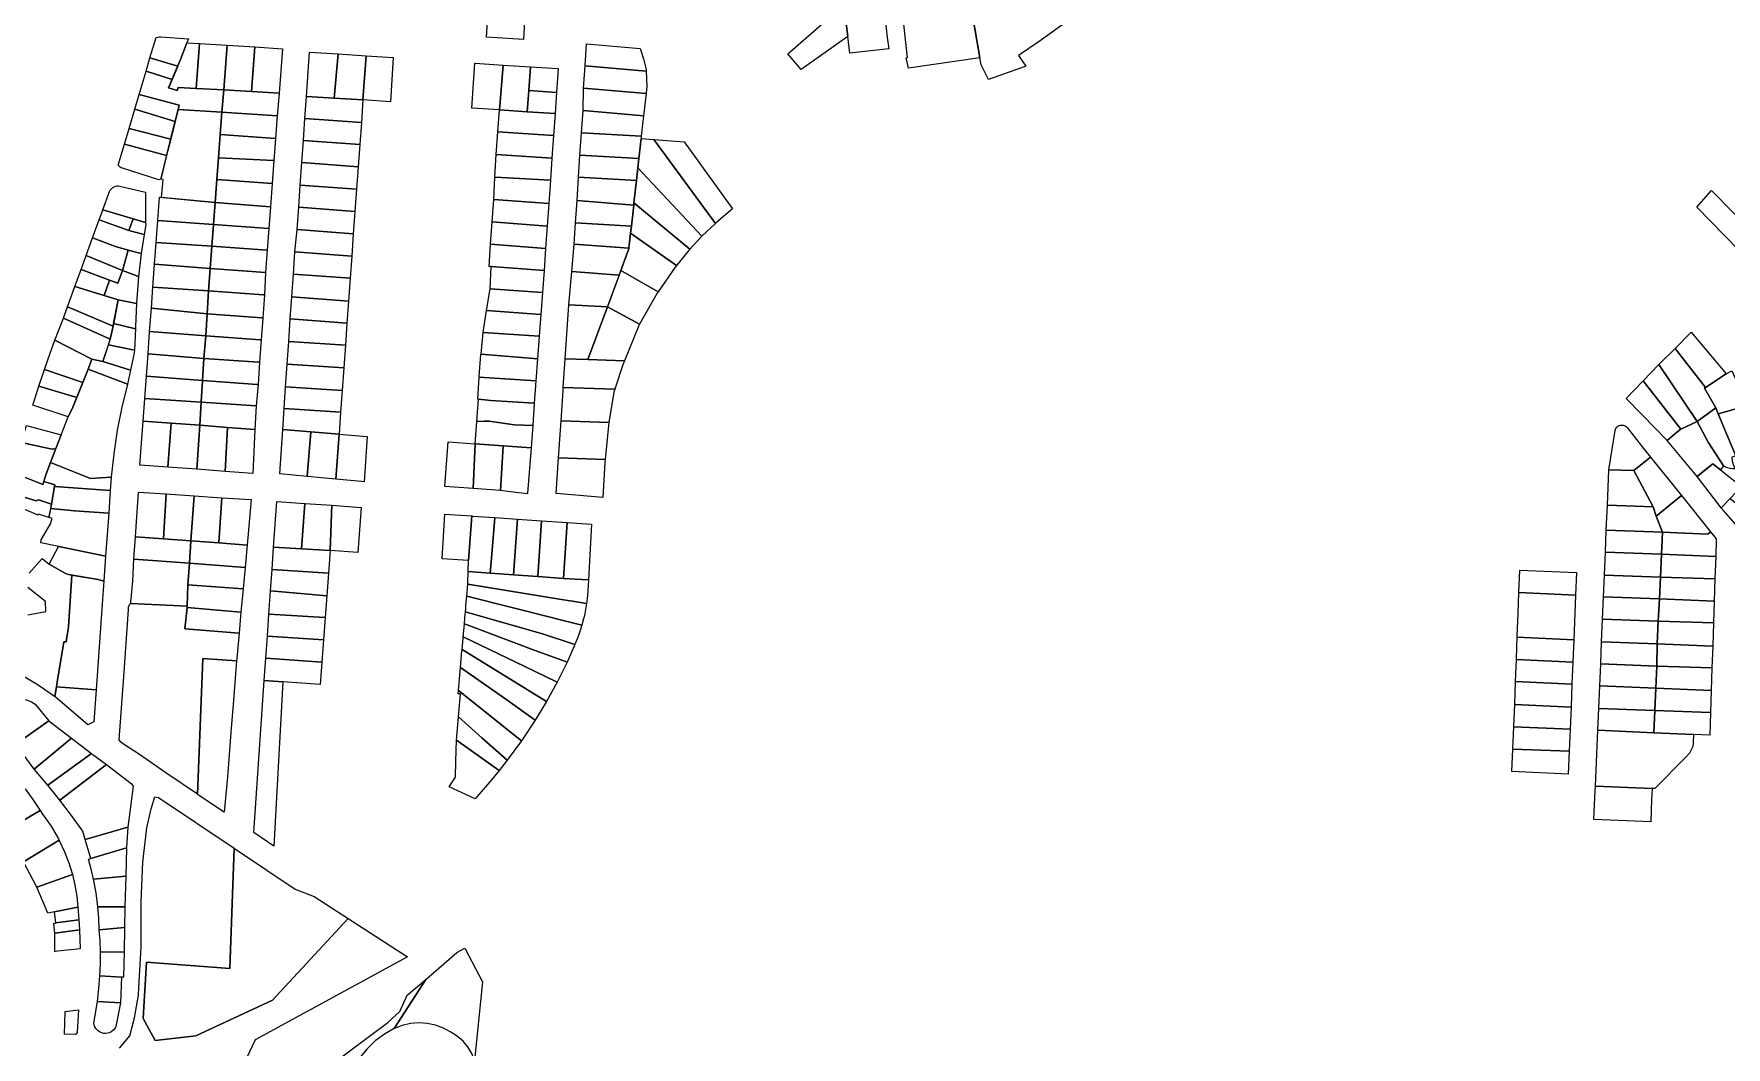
# Model space of a CAD drawing. Header units: millimetres. Extents: x 522658 to 553925, y 7796479 to 7820139.
# Drawn here: x 540691 to 541601, y 7801851 to 7802396 of the extents above; entities that cross this region are included whole.
import ezdxf

# ---------------------------------------------------------------- set-up
doc = ezdxf.new("R2010")
doc.units = ezdxf.units.MM
doc.layers.add('ZONA RESIDENCIAL 2 (ZR_2)', color=2, linetype='Continuous')

msp = doc.modelspace()

# ---------------------------------------------------------------- linework, layer by layer
at = {"layer": 'ZONA RESIDENCIAL 2 (ZR_2)'}
for points in [[(541306.11, 7802445.78), (541231.3, 7802391.83), (541220.18, 7802384.42), (541224.14, 7802378.56), (541221.36, 7802377.57), (541204.13, 7802371.42), (541204.13, 7802371.42), (541200.16, 7802379.36), (541199.53, 7802383.05), (541188.42, 7802447.62)], [(540688.15, 7802105.78), (540695.08, 7802113.77), (540698.86, 7802110.71), (540698.86, 7802110.71), (540708.07, 7802105.42), (540709.24, 7802105.04), (540711.05, 7802104.75), (540709.23, 7802076.86), (540707.97, 7802068.86), (540706.69, 7802068.96), (540703.23, 7802047.21), (540702.83, 7802044.71), (540701.86, 7802039.42), (540701.78, 7802039.49), (540692.89, 7802045.6), (540683.57, 7802051.04)], [(540687.46, 7802083.42), (540696.99, 7802085.27), (540696.87, 7802090.64), (540687.31, 7802098.08)], [(540736.77, 7801850.26), (540742.19, 7801856.88), (540744.84, 7801866.66), (540746.82, 7801878.84), (540747.05, 7801882.64), (540748.41, 7801904.63), (540748.41, 7801929.24), (540749.21, 7801950.41), (540751.45, 7801968.79), (540753.7, 7801978.98), (540755.69, 7801985.46), (540757.67, 7801985.07), (540798.35, 7801957.77), (540798.35, 7801957.77), (540796.05, 7801893.2), (540751.18, 7801896.61), (540749.48, 7801866.21), (540755.83, 7801854.31), (540777.79, 7801856.95), (540819.07, 7801876), (540859.73, 7801919.99), (540891.59, 7801899.31), (540809.58, 7801854.67), (540798.76, 7801831.54)]]:
    msp.add_lwpolyline(points, dxfattribs=at)
for points in [[(540955.15, 7802412.52), (540954.04, 7802392.96), (540934.17, 7802394.27), (540935.37, 7802413.92), (540946.22, 7802413.15), (540955.15, 7802412.52)], [(541159.75, 7802383.18), (541160.51, 7802383.29), (541157.7, 7802409.34), (541193.87, 7802415.95), (541199.53, 7802383.05), (541161.15, 7802377.61), (541159.75, 7802383.18)], [(541128.42, 7802394.65), (541103.34, 7802376.87), (541096.22, 7802385.3), (541118.43, 7802404.65), (541118.58, 7802404.53), (541127.41, 7802403.13), (541128.42, 7802394.65)], [(541150.42, 7802387.96), (541129.5, 7802385.55), (541128.8, 7802391.45), (541128.42, 7802394.65), (541127.41, 7802403.13), (541148.27, 7802405.74), (541149.68, 7802394.07), (541150.42, 7802387.96)], [(540768, 7802378.61), (540753.09, 7802383.03), (540756.33, 7802394), (540757.16, 7802394.25), (540758.02, 7802394.35), (540758.89, 7802394.31), (540773.74, 7802393.38), (540772.9, 7802391.16), (540769.52, 7802382.19), (540768.3, 7802379.33), (540768, 7802378.61)], [(540777.84, 7802366.68), (540768.24, 7802367.22), (540767.71, 7802365.55), (540763.08, 7802367.03), (540768.3, 7802379.33), (540769.52, 7802382.19), (540772.9, 7802391.16), (540779.74, 7802390.74), (540777.84, 7802366.68)], [(540792.73, 7802365.83), (540777.84, 7802366.68), (540779.74, 7802390.74), (540794.55, 7802389.84), (540792.73, 7802365.83)], [(540807.73, 7802364.97), (540792.73, 7802365.83), (540794.55, 7802389.84), (540809.44, 7802388.93), (540807.73, 7802364.97)], [(540822.51, 7802364.13), (540807.73, 7802364.97), (540809.44, 7802388.93), (540824.36, 7802388.02), (540822.51, 7802364.13)], [(540837.25, 7802362.35), (540838.91, 7802386.12), (540854.27, 7802385.19), (540852.18, 7802361.41), (540837.25, 7802362.35)], [(541020.06, 7802375.85), (540987.11, 7802378.72), (540987.92, 7802390.69), (541016.72, 7802388.18), (541018.62, 7802382.58), (541020.02, 7802376.77), (541020.06, 7802375.85)], [(540768, 7802378.61), (540764.97, 7802371.47), (540750.99, 7802375.93), (540753.09, 7802383.03), (540768, 7802378.61)], [(540869.4, 7802384.2), (540867.66, 7802360.43), (540852.18, 7802361.41), (540854.27, 7802385.19), (540869.4, 7802384.2)], [(540867.66, 7802360.43), (540869.4, 7802384.2), (540883.9, 7802383.25), (540882.45, 7802359.5), (540867.66, 7802360.43)], [(540943.05, 7802379.16), (540941.14, 7802355.05), (540926.21, 7802355.96), (540927.81, 7802380.26), (540927.94, 7802380.25), (540943.05, 7802379.16)], [(540957.84, 7802378.22), (540956.86, 7802365.47), (540955.99, 7802354.13), (540941.14, 7802355.05), (540943.05, 7802379.16), (540957.84, 7802378.22)], [(540972.72, 7802377.27), (540971.81, 7802364.37), (540956.86, 7802365.47), (540957.84, 7802378.22), (540972.72, 7802377.27)], [(541019.91, 7802363.82), (540986.3, 7802366.75), (540987.11, 7802378.72), (541020.06, 7802375.85), (541020.42, 7802367.56), (541020.18, 7802366.29), (541019.91, 7802363.82)], [(540763.08, 7802367.03), (540767.71, 7802365.55), (540768.24, 7802367.22), (540777.84, 7802366.68), (540792.73, 7802365.83), (540791.81, 7802353.91), (540768.26, 7802355.36), (540768.82, 7802357.58), (540765.45, 7802358.53), (540747.28, 7802363.38), (540750.99, 7802375.93), (540764.97, 7802371.47), (540763.08, 7802367.03)], [(540765.45, 7802358.53), (540768.82, 7802357.58), (540766.61, 7802348.77), (540744.97, 7802355.56), (540747.28, 7802363.38), (540765.45, 7802358.53)], [(540822.5, 7802363.94), (540821.56, 7802351.83), (540791.81, 7802353.91), (540792.73, 7802365.83), (540807.73, 7802364.97), (540822.51, 7802364.13), (540822.5, 7802363.94)], [(540836.42, 7802350.38), (540837.25, 7802362.35), (540852.18, 7802361.41), (540867.66, 7802360.43), (540866.78, 7802348.33), (540836.42, 7802350.38)], [(540971.81, 7802364.37), (540971.02, 7802353.21), (540955.99, 7802354.13), (540956.86, 7802365.47), (540971.81, 7802364.37)], [(541018.59, 7802351.89), (540986.13, 7802354.72), (540986.3, 7802366.75), (541019.91, 7802363.82), (541018.59, 7802351.89)], [(540766.61, 7802348.77), (540764.26, 7802339.34), (540741.89, 7802345.13), (540744.97, 7802355.56), (540766.61, 7802348.77)], [(540758.88, 7802317.8), (540759.37, 7802319.77), (540762.17, 7802330.96), (540765.28, 7802343.43), (540768.26, 7802355.36), (540791.81, 7802353.91), (540790.9, 7802341.85), (540789.94, 7802329.25), (540789.05, 7802317.59), (540788.11, 7802305.25), (540759.22, 7802308), (540759.93, 7802315.51), (540760.14, 7802317.68), (540758.88, 7802317.8)], [(540820.63, 7802339.77), (540790.9, 7802341.85), (540791.81, 7802353.91), (540821.56, 7802351.83), (540820.63, 7802339.77)], [(540835.6, 7802338.53), (540836.42, 7802350.38), (540866.78, 7802348.33), (540865.91, 7802336.42), (540835.6, 7802338.53)], [(540970.17, 7802341.26), (540940.2, 7802343.23), (540941.14, 7802355.05), (540955.99, 7802354.13), (540971.02, 7802353.21), (540970.17, 7802341.26)], [(540985.24, 7802342.78), (540986.13, 7802354.72), (541018.59, 7802351.89), (541018.27, 7802349.07), (541017.37, 7802340.89), (540985.24, 7802342.78)], [(540762.05, 7802330.48), (540739.4, 7802336.72), (540741.89, 7802345.13), (540764.26, 7802339.34), (540762.05, 7802330.48)], [(540819.71, 7802327.83), (540789.94, 7802329.25), (540790.9, 7802341.85), (540820.63, 7802339.77), (540820.25, 7802334.87), (540819.71, 7802327.83)], [(540969.31, 7802329.08), (540939.24, 7802331.11), (540940.2, 7802343.23), (540970.17, 7802341.26), (540969.31, 7802329.08)], [(541016.05, 7802328.95), (540984.32, 7802330.81), (540985.24, 7802342.78), (541017.37, 7802340.89), (541017.24, 7802339.76), (541016.05, 7802328.95)], [(540762.05, 7802330.48), (540758.88, 7802317.8), (540757.78, 7802317.39), (540738.25, 7802323.74), (540737.61, 7802323.98), (540737.01, 7802324.32), (540736.48, 7802324.75), (540736.02, 7802325.26), (540739.4, 7802336.72), (540762.05, 7802330.48)], [(540834.78, 7802326.71), (540835.6, 7802338.53), (540865.91, 7802336.42), (540865.04, 7802324.42), (540834.78, 7802326.71)], [(541049.92, 7802287.22), (541015.49, 7802323.88), (541016.05, 7802328.95), (541017.24, 7802339.76), (541024.03, 7802339.19), (541057.24, 7802293.89), (541049.92, 7802287.22)], [(541057.24, 7802293.89), (541024.03, 7802339.19), (541040.45, 7802337.81), (541066.42, 7802301.82), (541058.05, 7802294.63), (541057.24, 7802293.89)], [(540818.77, 7802315.48), (540789.05, 7802317.59), (540789.94, 7802329.25), (540819.71, 7802327.83), (540818.77, 7802315.48)], [(540833.93, 7802314.59), (540834.78, 7802326.71), (540865.04, 7802324.42), (540864.17, 7802312.49), (540833.93, 7802314.59)], [(540968.47, 7802317.26), (540938.59, 7802318.81), (540939.24, 7802331.11), (540969.31, 7802329.08), (540968.47, 7802317.26)], [(541014.73, 7802317.01), (540983.59, 7802318.84), (540984.32, 7802330.81), (541016.05, 7802328.95), (541015.49, 7802323.88), (541014.73, 7802317.01)], [(541043.46, 7802280.16), (541013.41, 7802305.04), (541014.73, 7802317.01), (541015.49, 7802323.88), (541049.92, 7802287.22), (541043.46, 7802280.16)], [(540750.76, 7802294.51), (540727.71, 7802301.25), (540731.5, 7802311.66), (540731.95, 7802312.31), (540732.49, 7802312.88), (540733.12, 7802313.36), (540733.82, 7802313.74), (540734.56, 7802314), (540735.34, 7802314.14), (540736.13, 7802314.16), (540736.91, 7802314.05), (540737.67, 7802313.82), (540750.6, 7802310.84), (540750.76, 7802294.51)], [(540817.82, 7802303.01), (540788.11, 7802305.25), (540789.05, 7802317.59), (540818.77, 7802315.48), (540817.82, 7802303.01)], [(540833.12, 7802302.81), (540833.93, 7802314.59), (540864.17, 7802312.49), (540863.29, 7802300.47), (540833.12, 7802302.81)], [(540967.59, 7802304.8), (540937.96, 7802306.92), (540938.59, 7802318.81), (540968.47, 7802317.26), (540967.59, 7802304.8)], [(541013.28, 7802303.89), (540982.83, 7802306.33), (540983.59, 7802318.84), (541014.73, 7802317.01), (541013.41, 7802305.04), (541013.28, 7802303.89)], [(540757.26, 7802295.54), (540758.17, 7802308.1), (540788.11, 7802305.25), (540787.2, 7802293.39), (540757.26, 7802295.54)], [(540817.82, 7802303.01), (540816.93, 7802291.31), (540787.2, 7802293.39), (540788.11, 7802305.25), (540817.82, 7802303.01)], [(540966.73, 7802292.57), (540937.09, 7802294.86), (540937.95, 7802306.68), (540937.96, 7802306.92), (540967.59, 7802304.8), (540966.73, 7802292.57)], [(541012.03, 7802292.61), (540981.94, 7802294.38), (540982.83, 7802306.33), (541013.28, 7802303.89), (541012.03, 7802292.61)], [(541036.33, 7802271.42), (541011.6, 7802288.73), (541012.03, 7802292.61), (541013.28, 7802303.89), (541013.41, 7802305.04), (541043.46, 7802280.16), (541042.49, 7802279.1), (541036.33, 7802271.42)], [(541585.18, 7802302.82), (541593.08, 7802311.78), (541616.11, 7802288.17), (541607.8, 7802279.66), (541607.69, 7802279.55), (541585.18, 7802302.82)], [(540741.76, 7802290.14), (540749.9, 7802288.09), (540748.37, 7802277.74), (540741.29, 7802279.57), (540734.46, 7802281.59), (540722.23, 7802286.22), (540725.74, 7802295.85), (540741.76, 7802290.14)], [(540744.02, 7802296.48), (540741.76, 7802290.14), (540725.74, 7802295.85), (540727.71, 7802301.25), (540744.02, 7802296.48)], [(540749.9, 7802288.09), (540741.76, 7802290.14), (540744.02, 7802296.48), (540750.76, 7802294.51), (540750.77, 7802293.16), (540749.9, 7802288.09)], [(540787.2, 7802293.39), (540786.31, 7802281.69), (540756.4, 7802283.79), (540757.26, 7802295.54), (540787.2, 7802293.39)], [(540832.27, 7802290.69), (540833.12, 7802302.81), (540863.29, 7802300.47), (540862.43, 7802288.47), (540832.27, 7802290.69)], [(540965.88, 7802280.57), (540936.21, 7802282.83), (540937.09, 7802294.86), (540966.73, 7802292.57), (540965.88, 7802280.57)], [(540738.26, 7802268.74), (540718.8, 7802276.8), (540722.23, 7802286.22), (540734.46, 7802281.59), (540741.29, 7802279.57), (540738.26, 7802268.74)], [(540816.05, 7802279.64), (540786.31, 7802281.69), (540787.2, 7802293.39), (540816.93, 7802291.31), (540816.05, 7802279.64)], [(540831.02, 7802278.63), (540832.27, 7802290.69), (540862.43, 7802288.47), (540861.57, 7802276.38), (540831.02, 7802278.63)], [(541010.71, 7802280.67), (540981.22, 7802282.78), (540981.94, 7802294.38), (541012.03, 7802292.61), (541011.6, 7802288.73), (541010.71, 7802280.67)], [(541026.44, 7802257.22), (541006.39, 7802268.72), (541010.67, 7802280.32), (541010.71, 7802280.67), (541011.6, 7802288.73), (541036.33, 7802271.42), (541035.61, 7802270.52), (541026.44, 7802257.22)], [(540738.26, 7802268.74), (540735.87, 7802261.79), (540731.23, 7802263.4), (540716.06, 7802269.28), (540718.8, 7802276.8), (540738.26, 7802268.74)], [(540746.93, 7802265.38), (540738.26, 7802268.74), (540741.29, 7802279.57), (540748.37, 7802277.74), (540746.93, 7802265.38)], [(540786.31, 7802281.69), (540785.4, 7802269.75), (540755.54, 7802272.04), (540756.4, 7802283.79), (540786.31, 7802281.69)], [(540815.13, 7802267.53), (540785.4, 7802269.75), (540786.31, 7802281.69), (540816.05, 7802279.64), (540815.13, 7802267.53)], [(540830.21, 7802266.75), (540831.02, 7802278.63), (540861.57, 7802276.38), (540860.73, 7802264.51), (540830.21, 7802266.75)], [(540965.04, 7802268.74), (540936.68, 7802270.8), (540935.49, 7802270.8), (540936.2, 7802282.71), (540936.21, 7802282.83), (540965.88, 7802280.57), (540965.04, 7802268.74)], [(540980.04, 7802268.17), (540981.22, 7802282.78), (541010.71, 7802280.67), (541010.67, 7802280.32), (541006.39, 7802268.72), (541005.44, 7802266.16), (540980.04, 7802268.17)], [(540728.51, 7802255.23), (540712.74, 7802260.15), (540716.06, 7802269.28), (540731.23, 7802263.4), (540728.51, 7802255.23)], [(540731.23, 7802263.4), (540735.87, 7802261.79), (540738.26, 7802268.74), (540746.93, 7802265.38), (540745.81, 7802250.9), (540736.02, 7802252.89), (540728.51, 7802255.23), (540731.23, 7802263.4)], [(540784.63, 7802257.78), (540754.64, 7802259.69), (540755.54, 7802272.04), (540785.4, 7802269.75), (540784.63, 7802257.78)], [(540784.63, 7802257.78), (540785.4, 7802269.75), (540815.13, 7802267.53), (540814.66, 7802255.62), (540814.23, 7802255.65), (540784.63, 7802257.78)], [(540964.19, 7802256.77), (540936.05, 7802258.89), (540936.68, 7802270.8), (540965.04, 7802268.74), (540964.19, 7802256.77)], [(540999.12, 7802249.05), (540978.41, 7802250.26), (540980.04, 7802268.17), (541005.44, 7802266.16), (540999.12, 7802249.05)], [(541016.45, 7802239.8), (540999.12, 7802249.05), (541005.37, 7802265.96), (541006.39, 7802268.72), (541026.44, 7802257.22), (541025.96, 7802256.53), (541016.45, 7802239.8)], [(540733.22, 7802238.75), (540708.75, 7802249.21), (540712.74, 7802260.15), (540736.02, 7802252.89), (540733.22, 7802238.75)], [(540753.82, 7802248.34), (540754.64, 7802259.69), (540784.63, 7802257.78), (540783.84, 7802245.35), (540753.82, 7802248.34)], [(540829.37, 7802254.51), (540830.21, 7802266.75), (540860.73, 7802264.51), (540859.86, 7802252.23), (540829.37, 7802254.51)], [(540963.36, 7802244.96), (540934.15, 7802247.15), (540936.05, 7802258.89), (540964.19, 7802256.77), (540963.36, 7802244.96)], [(540745.28, 7802237.37), (540733.5, 7802240.18), (540736.02, 7802252.89), (540745.81, 7802250.9), (540745.34, 7802238.5), (540745.28, 7802237.37)], [(540814.66, 7802255.62), (540813.77, 7802243.11), (540813.28, 7802243.15), (540783.84, 7802245.35), (540784.63, 7802257.78), (540814.23, 7802255.65), (540814.66, 7802255.62)], [(540828.55, 7802242.6), (540829.37, 7802254.51), (540859.86, 7802252.23), (540859.02, 7802240.34), (540828.55, 7802242.6)], [(540999.12, 7802249.05), (540988.68, 7802220.79), (540976.44, 7802221.2), (540978.41, 7802250.26), (540999.12, 7802249.05)], [(540721.79, 7802220.97), (540701.99, 7802231.23), (540706.51, 7802243.09), (540731.74, 7802231.76), (540727.81, 7802219.68), (540721.79, 7802220.97)], [(540731.74, 7802231.76), (540706.51, 7802243.09), (540706.66, 7802243.48), (540708.75, 7802249.21), (540733.22, 7802238.75), (540731.74, 7802231.76)], [(540744.71, 7802225.86), (540730.71, 7802228.59), (540731.74, 7802231.76), (540733.22, 7802238.75), (540733.5, 7802240.18), (540745.28, 7802237.37), (540744.71, 7802225.86)], [(540783.84, 7802245.35), (540783.09, 7802233.59), (540752.91, 7802235.87), (540753.82, 7802248.34), (540783.84, 7802245.35)], [(540813.77, 7802243.11), (540812.94, 7802231.34), (540812.39, 7802231.38), (540783.09, 7802233.59), (540783.84, 7802245.35), (540813.28, 7802243.15), (540813.77, 7802243.11)], [(540827.72, 7802230.41), (540828.55, 7802242.6), (540859.02, 7802240.34), (540858.18, 7802228.43), (540827.72, 7802230.41)], [(540962.47, 7802233.3), (540932.24, 7802235.4), (540934.15, 7802247.15), (540963.36, 7802244.96), (540962.47, 7802233.3)], [(541016.45, 7802239.8), (541016.07, 7802239.14), (541008.29, 7802220.13), (540988.68, 7802220.79), (540999.12, 7802249.05), (541016.45, 7802239.8)], [(540719.78, 7802215.52), (540716.91, 7802208.4), (540696.36, 7802215.49), (540699.4, 7802224.13), (540701.99, 7802231.23), (540721.79, 7802220.97), (540719.78, 7802215.52)], [(540783.09, 7802233.59), (540781.98, 7802221.39), (540752.04, 7802223.91), (540752.91, 7802235.87), (540783.09, 7802233.59)], [(540812.94, 7802231.34), (540812.08, 7802219.3), (540811.48, 7802219.34), (540781.98, 7802221.39), (540783.09, 7802233.59), (540812.39, 7802231.38), (540812.94, 7802231.34)], [(540961.54, 7802221.22), (540931.14, 7802223.68), (540932.24, 7802235.4), (540962.47, 7802233.3), (540961.54, 7802221.22)], [(541589.78, 7802205.73), (541573.4, 7802226.78), (541582.08, 7802235.55), (541600.86, 7802212.99), (541589.78, 7802205.73)], [(540742.65, 7802215.04), (540727.81, 7802219.68), (540730.71, 7802228.59), (540744.71, 7802225.86), (540744.64, 7802224.39), (540742.65, 7802215.04)], [(540781.98, 7802221.39), (540781.34, 7802209.54), (540751.16, 7802211.82), (540752.04, 7802223.91), (540781.98, 7802221.39)], [(540826.89, 7802218.28), (540827.72, 7802230.41), (540858.18, 7802228.43), (540857.32, 7802216.31), (540827.08, 7802218.27), (540826.89, 7802218.28)], [(540961.54, 7802221.22), (540960.63, 7802209.31), (540930.14, 7802211.24), (540930.17, 7802211.67), (540931.12, 7802223.47), (540931.14, 7802223.68), (540961.54, 7802221.22)], [(541595.25, 7802194.78), (541585.31, 7802187.43), (541564.75, 7802218.05), (541573.4, 7802226.78), (541589.78, 7802205.73), (541589.22, 7802205.37), (541595.25, 7802194.78)], [(540716.91, 7802208.4), (540713.66, 7802200.32), (540693.31, 7802206.44), (540696.36, 7802215.49), (540716.91, 7802208.4)], [(540741.05, 7802207.5), (540738.01, 7802195.15), (540735.52, 7802182.68), (540733.6, 7802170.11), (540732.24, 7802157.47), (540721.14, 7802156.76), (540699.59, 7802165.42), (540702.46, 7802172.93), (540705.25, 7802180.2), (540709.06, 7802189.99), (540711.58, 7802195.15), (540719.78, 7802215.52), (540741.05, 7802207.5)], [(540727.81, 7802219.68), (540742.65, 7802215.04), (540741.05, 7802207.5), (540719.78, 7802215.52), (540721.79, 7802220.97), (540727.81, 7802219.68)], [(540812.08, 7802219.3), (540811.23, 7802207.29), (540810.82, 7802207.32), (540781.34, 7802209.54), (540781.98, 7802221.39), (540811.48, 7802219.34), (540812.08, 7802219.3)], [(540826.06, 7802206.15), (540826.89, 7802218.28), (540857.32, 7802216.31), (540856.46, 7802204.17), (540826.06, 7802206.15)], [(541003.11, 7802204.8), (540975.39, 7802205.74), (540976.44, 7802221.2), (540988.68, 7802220.79), (541008.29, 7802220.13), (541007.36, 7802217.86), (541003.11, 7802204.8)], [(541576.52, 7802183.35), (541556.34, 7802209.32), (541564.75, 7802218.05), (541585.31, 7802187.43), (541576.52, 7802183.35)], [(541608.22, 7802205.26), (541611, 7802196.85), (541610.04, 7802195.34), (541596.63, 7802191.47), (541595.25, 7802194.78), (541589.22, 7802205.37), (541589.78, 7802205.73), (541600.86, 7802212.99), (541604, 7802214.64), (541608.22, 7802205.26)], [(540713.66, 7802200.32), (540711.58, 7802195.15), (540709.06, 7802189.99), (540690.03, 7802196.25), (540693.31, 7802206.44), (540713.66, 7802200.32)], [(540781.34, 7802209.54), (540780.7, 7802197.83), (540750.29, 7802199.82), (540751.16, 7802211.82), (540781.34, 7802209.54)], [(540780.7, 7802197.83), (540781.34, 7802209.54), (540810.82, 7802207.32), (540811.23, 7802207.29), (540810.22, 7802195.9), (540780.7, 7802197.83)], [(540825.25, 7802194.34), (540826.06, 7802206.15), (540856.46, 7802204.17), (540855.63, 7802192.37), (540825.25, 7802194.34)], [(540960.63, 7802209.31), (540959.71, 7802197.33), (540936.45, 7802198.7), (540929.8, 7802199.39), (540929.43, 7802199.44), (540930.14, 7802211.24), (540960.63, 7802209.31)], [(540999.93, 7802186.91), (540974.18, 7802187.78), (540975.28, 7802204.04), (540975.39, 7802205.74), (541003.11, 7802204.8), (541002.56, 7802203.12), (540999.93, 7802186.91)], [(541576.52, 7802183.35), (541574.26, 7802181.42), (541569.25, 7802177.14), (541555.71, 7802191.03), (541547.16, 7802199.8), (541556.34, 7802209.32), (541564.55, 7802198.75), (541576.52, 7802183.35)], [(540780.7, 7802197.83), (540779.86, 7802185.37), (540764.43, 7802186.5), (540749.4, 7802187.61), (540750.29, 7802199.82), (540780.7, 7802197.83)], [(540810.22, 7802195.9), (540809.56, 7802183.19), (540794.83, 7802184.27), (540779.86, 7802185.37), (540780.7, 7802197.83), (540810.22, 7802195.9)], [(540959.71, 7802197.33), (540958.94, 7802185.35), (540949.09, 7802185.67), (540935.49, 7802187.68), (540932.78, 7802187.55), (540928.84, 7802187.34), (540929.8, 7802199.39), (540936.45, 7802198.7), (540959.71, 7802197.33)], [(541605.66, 7802161.94), (541604.36, 7802161.91), (541603.07, 7802162.07), (541601.81, 7802162.41), (541600.62, 7802162.93), (541599.51, 7802163.61), (541591.19, 7802176.37), (541585.31, 7802187.43), (541595.25, 7802194.78), (541596.63, 7802191.47), (541601.58, 7802179.54), (541606.01, 7802168.89), (541603.96, 7802168.17), (541604.21, 7802166.01), (541604.78, 7802163.92), (541605.66, 7802161.94)], [(541617.12, 7802173.52), (541606.01, 7802168.89), (541601.58, 7802179.54), (541596.63, 7802191.47), (541610.04, 7802195.34), (541614.09, 7802184.73), (541615.66, 7802180.62), (541614.41, 7802180.1), (541617.12, 7802173.52)], [(540764.43, 7802186.5), (540762.7, 7802162.84), (540747.67, 7802163.94), (540749.4, 7802187.61), (540764.43, 7802186.5)], [(540779.86, 7802185.37), (540778.26, 7802161.7), (540762.7, 7802162.84), (540764.43, 7802186.5), (540779.86, 7802185.37)], [(540824.48, 7802183.06), (540825.25, 7802194.34), (540855.63, 7802192.37), (540854.8, 7802180.61), (540839.54, 7802181.83), (540824.48, 7802183.06)], [(540958.94, 7802185.35), (540958.16, 7802173.3), (540943.11, 7802174.37), (540928.06, 7802175.45), (540928.84, 7802187.34), (540932.78, 7802187.55), (540935.49, 7802187.68), (540949.09, 7802185.67), (540958.94, 7802185.35)], [(540997.85, 7802166.98), (540972.83, 7802167.83), (540974.18, 7802187.78), (540999.93, 7802186.91), (540999.68, 7802185.35), (540997.85, 7802166.98)], [(541560.28, 7802168.17), (541551.24, 7802161.07), (541537.78, 7802161.4), (541541.11, 7802182.51), (541541.3, 7802183.12), (541541.58, 7802183.69), (541541.96, 7802184.21), (541542.42, 7802184.65), (541542.94, 7802185.01), (541543.52, 7802185.28), (541544.14, 7802185.45), (541544.78, 7802185.51), (541545.41, 7802185.46), (541546.03, 7802185.3), (541546.62, 7802185.05), (541547.15, 7802184.7), (541547.62, 7802184.26), (541556.51, 7802172.87), (541560.28, 7802168.17)], [(541591.19, 7802176.37), (541599.51, 7802163.61), (541597.76, 7802161.47), (541593.73, 7802164.66), (541589.67, 7802161.44), (541585.23, 7802157.91), (541569.25, 7802177.14), (541574.26, 7802181.42), (541576.52, 7802183.35), (541585.31, 7802187.43), (541591.19, 7802176.37)], [(540705.25, 7802180.2), (540702.46, 7802172.93), (540700.4, 7802172.53), (540683.8, 7802176.21), (540686.67, 7802185.26), (540705.25, 7802180.2)], [(540794.83, 7802184.27), (540793.6, 7802160.58), (540778.26, 7802161.7), (540779.86, 7802185.37), (540794.83, 7802184.27)], [(540793.6, 7802160.58), (540794.83, 7802184.27), (540809.56, 7802183.19), (540808.33, 7802159.5), (540793.6, 7802160.58)], [(540839.54, 7802181.83), (540837.67, 7802157.81), (540822.85, 7802159.18), (540824.48, 7802183.06), (540839.54, 7802181.83)], [(540837.67, 7802157.81), (540839.54, 7802181.83), (540854.8, 7802180.61), (540853.09, 7802156.39), (540837.67, 7802157.81)], [(540869.92, 7802179.41), (540868.29, 7802155.05), (540868.19, 7802155.05), (540866.88, 7802155.12), (540853.09, 7802156.39), (540854.8, 7802180.61), (540869.92, 7802179.41)], [(540928.06, 7802175.45), (540926.92, 7802151.35), (540911.66, 7802152.52), (540913.46, 7802176.5), (540928.06, 7802175.45)], [(540683.8, 7802176.21), (540700.4, 7802172.53), (540702.46, 7802172.93), (540697, 7802158.65), (540695.37, 7802153.46), (540678.35, 7802160.36), (540680.4, 7802166.14), (540683.8, 7802176.21)], [(540926.92, 7802151.35), (540928.06, 7802175.45), (540943.11, 7802174.37), (540941.54, 7802150.22), (540926.92, 7802151.35)], [(540941.54, 7802150.22), (540943.11, 7802174.37), (540958.16, 7802173.3), (540956.2, 7802148.85), (540956.18, 7802148.57), (540946.78, 7802149.63), (540941.54, 7802150.22)], [(540971.53, 7802148.72), (540972.83, 7802167.83), (540997.85, 7802166.98), (540997.7, 7802165.45), (540996.6, 7802146.48), (540971.53, 7802148.72)], [(541576.82, 7802147.57), (541563.17, 7802136.56), (541561.61, 7802141.59), (541551.24, 7802161.07), (541560.28, 7802168.17), (541576.82, 7802147.57)], [(540695.91, 7802155.17), (540701.92, 7802153.26), (540701.79, 7802152.51), (540700.19, 7802142.96), (540693.14, 7802145.31), (540691.86, 7802144.73), (540674.5, 7802150.03), (540674.56, 7802150.2), (540678.35, 7802160.36), (540695.37, 7802153.46), (540695.91, 7802155.17)], [(540732.24, 7802157.47), (540731.74, 7802150.39), (540701.79, 7802152.51), (540701.92, 7802153.26), (540695.91, 7802155.17), (540697, 7802158.65), (540699.59, 7802165.42), (540721.14, 7802156.76), (540732.24, 7802157.47)], [(541561.61, 7802141.59), (541536.99, 7802142.47), (541537.78, 7802161.4), (541551.24, 7802161.07), (541561.61, 7802141.59)], [(541593.73, 7802164.66), (541597.76, 7802161.47), (541609.19, 7802152.42), (541602.97, 7802145.94), (541598.23, 7802140.97), (541585.23, 7802157.91), (541593.73, 7802164.66)], [(540698.75, 7802135.83), (540693.13, 7802137.53), (540692.98, 7802137.1), (540672.89, 7802145.46), (540674.5, 7802150.03), (540691.86, 7802144.73), (540693.14, 7802145.31), (540700.19, 7802142.96), (540698.75, 7802135.83)], [(540730.87, 7802138.14), (540712.4, 7802139.39), (540699.7, 7802140.54), (540700.19, 7802142.96), (540701.79, 7802152.51), (540731.74, 7802150.39), (540730.87, 7802138.14)], [(540760.27, 7802124.28), (540745.22, 7802125.32), (540746.83, 7802149.43), (540761.81, 7802148.43), (540760.27, 7802124.28)], [(540729.23, 7802115.02), (540710.22, 7802118.86), (540694.29, 7802122.08), (540694.57, 7802123.83), (540699.59, 7802132.37), (540700.53, 7802135.3), (540698.75, 7802135.83), (540699.7, 7802140.54), (540712.4, 7802139.39), (540730.87, 7802138.14), (540729.23, 7802115.02)], [(540775.12, 7802123.25), (540760.27, 7802124.28), (540761.81, 7802148.43), (540776.8, 7802147.43), (540775.12, 7802123.25)], [(540790.05, 7802122.08), (540775.12, 7802123.25), (540776.8, 7802147.43), (540791.77, 7802146.43), (540790.05, 7802122.08)], [(540805.4, 7802120.86), (540790.05, 7802122.08), (540791.77, 7802146.43), (540807.45, 7802145.39), (540805.4, 7802120.86)], [(540836.38, 7802143.35), (540834.58, 7802118.91), (540819.55, 7802119.86), (540821.25, 7802144.42), (540836.38, 7802143.35)], [(540834.58, 7802118.91), (540836.38, 7802143.35), (540850.94, 7802142.33), (540849.97, 7802117.94), (540834.58, 7802118.91)], [(540866.67, 7802141.22), (540864.94, 7802116.99), (540849.97, 7802117.94), (540850.94, 7802142.33), (540866.67, 7802141.22)], [(541566.72, 7802127.93), (541536.42, 7802128.97), (541536.99, 7802142.47), (541561.61, 7802141.59), (541563.17, 7802136.56), (541566.72, 7802127.93)], [(541592.53, 7802128), (541591.04, 7802126.86), (541566.72, 7802127.93), (541563.17, 7802136.56), (541576.82, 7802147.57), (541592.53, 7802128)], [(541598.23, 7802140.97), (541602.97, 7802145.94), (541613.7, 7802137.45), (541607.2, 7802130.78), (541598.32, 7802140.86), (541598.23, 7802140.97)], [(540910.21, 7802113.59), (540911.63, 7802137.6), (540914.37, 7802137.41), (540926.14, 7802136.61), (540924.47, 7802112.59), (540910.21, 7802113.59)], [(540924.26, 7802106.67), (540924.47, 7802112.59), (540926.14, 7802136.61), (540926.59, 7802136.58), (540938.56, 7802135.76), (540936.75, 7802113.88), (540936.08, 7802105.82), (540924.26, 7802106.67)], [(540936.08, 7802105.82), (540936.75, 7802113.88), (540938.56, 7802135.76), (540950.72, 7802134.93), (540948.68, 7802104.92), (540936.08, 7802105.82)], [(540948.68, 7802104.92), (540950.72, 7802134.93), (540963.67, 7802134.05), (540961.62, 7802103.99), (540948.68, 7802104.92)], [(540961.62, 7802103.99), (540963.67, 7802134.05), (540977.54, 7802133.1), (540975.49, 7802103), (540961.62, 7802103.99)], [(540990.51, 7802132.21), (540988.95, 7802102.16), (540981.86, 7802102.6), (540975.49, 7802103), (540977.54, 7802133.1), (540985.25, 7802132.57), (540990.51, 7802132.21)], [(540744.42, 7802113.39), (540745.22, 7802125.32), (540760.27, 7802124.28), (540775.12, 7802123.25), (540774.28, 7802111.16), (540744.42, 7802113.39)], [(540805.4, 7802120.87), (540804.28, 7802108.93), (540774.28, 7802111.16), (540775.12, 7802123.25), (540790.05, 7802122.08), (540805.4, 7802120.87)], [(541566.72, 7802127.93), (541566.14, 7802115.99), (541535.93, 7802117.18), (541536.42, 7802128.97), (541566.72, 7802127.93)], [(541595.26, 7802114.85), (541566.14, 7802115.99), (541566.72, 7802127.93), (541591.04, 7802126.86), (541592.53, 7802128), (541595.54, 7802124.25), (541595.26, 7802114.85)], [(540728.28, 7802101.56), (540725.16, 7802102.39), (540709.24, 7802105.04), (540708.07, 7802105.42), (540698.86, 7802110.71), (540703.95, 7802120.13), (540710.22, 7802118.86), (540729.23, 7802115.02), (540728.28, 7802101.56)], [(540773.47, 7802099.48), (540773.09, 7802088.04), (540742.85, 7802089.55), (540742.86, 7802090.3), (540743.78, 7802101.6), (540744.42, 7802113.39), (540774.28, 7802111.16), (540773.47, 7802099.48)], [(540849.08, 7802105.89), (540818.72, 7802107.88), (540819.55, 7802119.86), (540834.58, 7802118.91), (540849.97, 7802117.94), (540849.08, 7802105.89)], [(541565.54, 7802103.72), (541535.41, 7802104.82), (541535.93, 7802117.18), (541566.14, 7802115.99), (541565.54, 7802103.72)], [(541594.86, 7802102.83), (541565.54, 7802103.72), (541566.14, 7802115.99), (541595.26, 7802114.85), (541594.86, 7802102.83)], [(540706.69, 7802068.96), (540707.97, 7802068.86), (540709.23, 7802076.86), (540711.05, 7802104.75), (540725.16, 7802102.39), (540728.28, 7802101.56), (540728.11, 7802099.14), (540727.4, 7802089.18), (540724.14, 7802043.13), (540702.83, 7802044.71), (540703.23, 7802047.21), (540706.69, 7802068.96)], [(540804.28, 7802108.93), (540803.2, 7802097.33), (540773.47, 7802099.48), (540774.28, 7802111.16), (540804.28, 7802108.93)], [(540848.16, 7802093.62), (540817.92, 7802096.31), (540818.72, 7802107.88), (540849.08, 7802105.89), (540848.16, 7802093.62)], [(540988.5, 7802093.63), (540987.97, 7802089.43), (540980.39, 7802090.68), (540977.91, 7802091.09), (540975.43, 7802091.49), (540924.01, 7802099.95), (540924.05, 7802100.43), (540924.26, 7802106.67), (540936.08, 7802105.82), (540948.68, 7802104.92), (540961.62, 7802103.99), (540975.49, 7802103), (540981.86, 7802102.6), (540988.95, 7802102.16), (540988.5, 7802093.63)], [(541519.94, 7802093.96), (541489.44, 7802095.37), (541489.91, 7802107.43), (541520.44, 7802106.2), (541519.94, 7802093.96)], [(541564.97, 7802091.98), (541534.92, 7802093.13), (541535.41, 7802104.82), (541565.54, 7802103.72), (541564.97, 7802091.98)], [(541594.86, 7802102.83), (541594.46, 7802090.75), (541564.97, 7802091.98), (541565.54, 7802103.72), (541594.86, 7802102.83)], [(540803.2, 7802097.33), (540802.03, 7802084.92), (540773.07, 7802087.43), (540773.09, 7802088.04), (540773.47, 7802099.48), (540803.2, 7802097.33)], [(540847.28, 7802081.9), (540817.05, 7802083.83), (540817.92, 7802096.31), (540848.16, 7802093.62), (540847.28, 7802081.9)], [(540987.97, 7802089.43), (540986.76, 7802083), (540986.35, 7802081.3), (540985.41, 7802077.83), (540971.76, 7802081.28), (540969.81, 7802081.77), (540923.47, 7802093.47), (540924.01, 7802099.95), (540975.43, 7802091.49), (540977.91, 7802091.09), (540980.39, 7802090.68), (540987.97, 7802089.43)], [(541518.95, 7802069.94), (541488.52, 7802071.31), (541488.54, 7802071.96), (541489.01, 7802084.19), (541489.44, 7802095.37), (541519.94, 7802093.96), (541518.95, 7802070.04), (541518.95, 7802069.94)], [(540800.97, 7802073.59), (540799.74, 7802059.88), (540799.64, 7802058.69), (540781.58, 7802059.95), (540778.58, 7801986.89), (540761.52, 7801998.36), (540747.5, 7802008.21), (540738.92, 7802013.9), (540737.49, 7802014.89), (540736.52, 7802016.1), (540739.14, 7802052.62), (540741.56, 7802086.31), (540741.48, 7802086.74), (540741.47, 7802087.18), (540741.52, 7802087.61), (540741.64, 7802088.03), (540741.84, 7802088.48), (540742.12, 7802088.89), (540742.46, 7802089.25), (540742.85, 7802089.55), (540773.09, 7802088.04), (540773.07, 7802087.43), (540771.84, 7802075.85), (540800.97, 7802073.59)], [(540802.03, 7802084.92), (540800.97, 7802073.59), (540771.84, 7802075.85), (540773.07, 7802087.43), (540802.03, 7802084.92)], [(540981.64, 7802067.43), (540980.05, 7802067.96), (540964.76, 7802073.05), (540922.75, 7802084.96), (540922.93, 7802086.99), (540923.06, 7802088.49), (540923.47, 7802093.47), (540969.81, 7802081.77), (540971.76, 7802081.28), (540985.41, 7802077.83), (540985.28, 7802077.36), (540984.51, 7802074.93), (540983.42, 7802071.83), (540981.64, 7802067.43)], [(541564.38, 7802079.94), (541534.42, 7802081.09), (541534.92, 7802093.13), (541564.97, 7802091.98), (541564.38, 7802079.94)], [(541594.46, 7802090.75), (541594.07, 7802079.11), (541564.38, 7802079.94), (541564.97, 7802091.98), (541594.46, 7802090.75)], [(540847.28, 7802081.9), (540847.27, 7802081.73), (540846.39, 7802069.99), (540816.23, 7802071.99), (540817.05, 7802083.83), (540847.28, 7802081.9)], [(540972.08, 7802047.24), (540971.7, 7802047.42), (540954.67, 7802055.61), (540921.56, 7802071.52), (540922.01, 7802076.63), (540922.18, 7802078.49), (540959.71, 7802064.32), (540977.13, 7802058.12), (540977.42, 7802058.02), (540972.08, 7802047.24)], [(540977.42, 7802058.02), (540977.13, 7802058.12), (540959.71, 7802064.32), (540922.18, 7802078.49), (540922.47, 7802081.81), (540922.75, 7802084.96), (540964.76, 7802073.05), (540980.05, 7802067.96), (540981.64, 7802067.43), (540981.26, 7802066.6), (540977.42, 7802058.02)], [(541563.79, 7802067.79), (541533.91, 7802068.93), (541534.42, 7802081.09), (541564.38, 7802079.94), (541563.79, 7802067.79)], [(541594.07, 7802079.11), (541593.66, 7802066.63), (541563.79, 7802067.79), (541564.38, 7802079.94), (541594.07, 7802079.11)], [(540845.49, 7802057.92), (540815.4, 7802060.01), (540816.23, 7802071.99), (540846.39, 7802069.99), (540845.49, 7802057.92)], [(540966.3, 7802036.7), (540920.97, 7802064.84), (540921.49, 7802070.74), (540921.56, 7802071.52), (540954.67, 7802055.61), (540971.7, 7802047.42), (540972.08, 7802047.24), (540966.3, 7802036.7)], [(541518.95, 7802069.94), (541518.45, 7802057.95), (541488.06, 7802059.32), (541488.08, 7802059.91), (541488.52, 7802071.31), (541518.95, 7802069.94)], [(541563.79, 7802067.79), (541563.54, 7802055.8), (541533.41, 7802057.11), (541533.91, 7802068.93), (541563.79, 7802067.79)], [(541593.66, 7802066.63), (541593.27, 7802054.92), (541563.54, 7802055.8), (541563.79, 7802067.79), (541593.66, 7802066.63)], [(540799.64, 7802058.69), (540797.92, 7802037.46), (540796.65, 7802020.11), (540794.78, 7801996.22), (540793.02, 7801977.18), (540779.23, 7801986.46), (540778.58, 7801986.89), (540781.58, 7802059.95), (540799.64, 7802058.69)], [(540845.49, 7802057.92), (540844.6, 7802045.95), (540824.6, 7802047.36), (540814.57, 7802048.07), (540815.4, 7802060.01), (540845.49, 7802057.92)], [(540966.3, 7802036.7), (540960.3, 7802026.77), (540944.45, 7802037.94), (540920.11, 7802055.08), (540920.9, 7802064.05), (540920.97, 7802064.84), (540966.3, 7802036.7)], [(541517.96, 7802046.03), (541487.61, 7802047.58), (541488.06, 7802059.32), (541518.45, 7802057.95), (541517.96, 7802046.03)], [(540952.87, 7802015.63), (540919.02, 7802042.76), (540919.93, 7802053.03), (540920.11, 7802055.08), (540944.45, 7802037.94), (540960.3, 7802026.77), (540952.87, 7802015.63)], [(541563.54, 7802055.8), (541563.04, 7802043.92), (541532.91, 7802045.28), (541533.41, 7802057.11), (541563.54, 7802055.8)], [(541593.27, 7802054.92), (541592.86, 7802042.71), (541563.04, 7802043.92), (541563.54, 7802055.8), (541593.27, 7802054.92)], [(540724.14, 7802043.13), (540722.92, 7802025.9), (540719.7, 7802024.21), (540701.86, 7802039.42), (540702.83, 7802044.71), (540724.14, 7802043.13)], [(540824.6, 7802047.36), (540819.72, 7801958.9), (540808.9, 7801966.29), (540814.57, 7802048.07), (540824.6, 7802047.36)], [(540952.87, 7802015.63), (540945.15, 7802005.14), (540931.61, 7802017.26), (540919.03, 7802028.44), (540920.14, 7802040.86), (540918.86, 7802040.94), (540919.01, 7802042.61), (540919.02, 7802042.76), (540952.87, 7802015.63)], [(541517.45, 7802033.69), (541487.14, 7802035.23), (541487.61, 7802047.58), (541517.96, 7802046.03), (541517.45, 7802033.69)], [(541563.04, 7802043.92), (541562.49, 7802031.98), (541532.39, 7802033.02), (541532.91, 7802045.28), (541563.04, 7802043.92)], [(541592.86, 7802042.71), (541592.46, 7802030.78), (541562.49, 7802031.98), (541563.04, 7802043.92), (541592.86, 7802042.71)], [(540698.64, 7802026.39), (540680.85, 7802013.78), (540672.51, 7802027.19), (540672.13, 7802028.5), (540671.98, 7802029.85), (540672.05, 7802031.21), (540672.35, 7802032.53), (540672.88, 7802033.79), (540673.6, 7802034.94), (540674.51, 7802035.95), (540675.58, 7802036.8), (540676.77, 7802037.45), (540678.06, 7802037.89), (540680.36, 7802038.31), (540682.69, 7802038.37), (540685.01, 7802038.09), (540687.26, 7802037.47), (540689.39, 7802036.52), (540691.36, 7802035.26), (540698.64, 7802026.39)], [(541516.96, 7802021.89), (541486.68, 7802023.15), (541487.14, 7802035.23), (541517.45, 7802033.69), (541516.96, 7802021.89)], [(541562.49, 7802031.98), (541562.07, 7802020), (541531.9, 7802021.27), (541532.39, 7802033.02), (541562.49, 7802031.98)], [(541592.46, 7802030.78), (541592.06, 7802018.73), (541583.52, 7802019.09), (541583.39, 7802019.1), (541562.07, 7802020), (541562.49, 7802031.98), (541592.46, 7802030.78)], [(540710.8, 7802017.13), (540690.85, 7802000.34), (540680.85, 7802013.78), (540698.64, 7802026.39), (540710.8, 7802017.13)], [(540940.94, 7801999.66), (540917.97, 7802015.96), (540919.03, 7802028.44), (540931.61, 7802017.26), (540945.15, 7802005.14), (540940.94, 7801999.66)], [(541516.47, 7802010.01), (541486.22, 7802011.21), (541486.23, 7802011.38), (541486.68, 7802023.15), (541516.96, 7802021.89), (541516.47, 7802010.01)], [(540721.66, 7802008.86), (540698.17, 7801991.71), (540690.85, 7802000.34), (540710.8, 7802017.13), (540721.66, 7802008.86)], [(540940.94, 7801999.66), (540937.94, 7801995.91), (540928.07, 7801984.43), (540913.98, 7801990.86), (540917.44, 7801996.04), (540917.66, 7802004.5), (540917.97, 7802015.96), (540940.94, 7801999.66)], [(541578.78, 7802006.38), (541562.51, 7801989.98), (541561.02, 7801989.99), (541530.54, 7801991.23), (541531.9, 7802021.27), (541562.07, 7802020), (541583.39, 7802019.1), (541583.17, 7802014.56), (541582.88, 7802012.6), (541582.09, 7802010.75), (541581.16, 7802008.9), (541578.78, 7802006.38)], [(540729.63, 7802002.79), (540704.54, 7801983.76), (540698.17, 7801991.71), (540721.66, 7802008.86), (540729.63, 7802002.79)], [(541515.97, 7801997.73), (541485.68, 7801999.17), (541486.22, 7802011.21), (541516.47, 7802010.01), (541515.97, 7801997.73)], [(540741.24, 7801969.22), (540718.28, 7801962.53), (540716.94, 7801967.01), (540710.85, 7801975.47), (540704.54, 7801983.76), (540729.63, 7802002.79), (540743.02, 7801992.59), (540744.01, 7801991.14), (540741.24, 7801969.22)], [(540694.06, 7801978.08), (540684.03, 7801972.15), (540685.18, 7801970.34), (540673.37, 7801963.52), (540668.07, 7801959.57), (540663.63, 7801965.47), (540664.84, 7801966.13), (540658.57, 7801972.89), (540685.86, 7801989.78), (540690.08, 7801984.02), (540694.06, 7801978.08)], [(541560.81, 7801984.02), (541560.39, 7801972.03), (541529.75, 7801973.32), (541530.27, 7801985.31), (541530.54, 7801991.23), (541561.02, 7801989.98), (541560.81, 7801984.02)], [(540704.24, 7801962.11), (540685.08, 7801950.45), (540680.04, 7801955.89), (540679.95, 7801955.83), (540673.37, 7801963.52), (540685.18, 7801970.34), (540684.03, 7801972.15), (540694.06, 7801978.08), (540695.29, 7801976.13), (540699.86, 7801969.68), (540703.85, 7801962.86), (540704.24, 7801962.11)], [(540740.43, 7801957.97), (540721.33, 7801952.34), (540718.28, 7801962.53), (540741.24, 7801969.22), (540740.44, 7801958.46), (540740.43, 7801957.97)], [(540711.37, 7801943.75), (540692.19, 7801936.92), (540685.08, 7801950.45), (540704.24, 7801962.11), (540704.46, 7801961.68), (540707.18, 7801955.87), (540709.49, 7801949.88), (540711.37, 7801943.75)], [(540740.03, 7801942.74), (540722.67, 7801941.18), (540721.41, 7801946.58), (540719.94, 7801951.92), (540721.33, 7801952.34), (540740.43, 7801957.97), (540740.03, 7801942.74)], [(540859.73, 7801919.99), (540819.07, 7801876), (540777.79, 7801856.95), (540755.83, 7801854.31), (540749.48, 7801866.21), (540751.18, 7801896.61), (540796.05, 7801893.2), (540798.35, 7801957.77), (540800.61, 7801956.26), (540831.23, 7801935.72), (540841.41, 7801931.88), (540859.73, 7801919.99)], [(540714.32, 7801926.11), (540698.11, 7801922.93), (540692.19, 7801936.92), (540711.37, 7801943.75), (540712.73, 7801937.94), (540713.72, 7801932.05), (540714.32, 7801926.11)], [(540739.59, 7801926.37), (540725.03, 7801926.27), (540724.05, 7801933.76), (540722.67, 7801941.18), (540740.03, 7801942.74), (540739.59, 7801926.37)], [(540714.85, 7801919.26), (540702.41, 7801917.74), (540701.72, 7801923.63), (540714.32, 7801926.08), (540714.85, 7801919.26)], [(540725.03, 7801926.27), (540739.59, 7801926.37), (540739.39, 7801915.22), (540725.8, 7801913.98), (540725.78, 7801914.2), (540725.53, 7801920.24), (540725.03, 7801926.27)], [(540701.85, 7801912.14), (540701.29, 7801917.33), (540702.41, 7801917.74), (540714.85, 7801919.26), (540715.18, 7801913.85), (540701.85, 7801912.14)], [(540701.98, 7801902.01), (540701.85, 7801912.14), (540715.18, 7801913.85), (540715.59, 7801903.72), (540703.27, 7801902.39), (540701.98, 7801902.01)], [(540739.16, 7801902.16), (540726.4, 7801901.84), (540726.2, 7801907.92), (540725.8, 7801913.98), (540739.39, 7801915.22), (540739.16, 7801902.16)], [(540931.95, 7801885.91), (540927.63, 7801843.59), (540926.16, 7801847.41), (540924.08, 7801850.93), (540921.46, 7801854.07), (540918.37, 7801856.75), (540914.88, 7801858.88), (540910.89, 7801861.03), (540906.63, 7801862.59), (540902.19, 7801863.53), (540897.67, 7801863.83), (540893.14, 7801863.48), (540888.72, 7801862.48), (540884.48, 7801860.87), (540901.39, 7801887.16), (540918.18, 7801901.69), (540922.41, 7801904.02), (540931.95, 7801885.91)], [(540726.16, 7801889.19), (540726.39, 7801895.51), (540726.4, 7801901.84), (540739.16, 7801902.16), (540738.92, 7801888.48), (540737.8, 7801888.48), (540726.16, 7801889.19)], [(540737.2, 7801874.65), (540724.88, 7801875.44), (540725.65, 7801882.3), (540726.16, 7801889.19), (540737.8, 7801888.48), (540737.2, 7801874.65)], [(540859.58, 7801805.45), (540852.18, 7801829.93), (540846.68, 7801835.43), (540844.77, 7801841.15), (540849.22, 7801840.3), (540880.97, 7801864.01), (540887.53, 7801869.93), (540891.34, 7801878.82), (540901.39, 7801887.16), (540884.48, 7801860.87), (540879.17, 7801857.84), (540874.28, 7801854.19), (540869.87, 7801849.96), (540866.01, 7801845.22), (540862.77, 7801840.05), (540860.19, 7801834.51), (540858.87, 7801827.84), (540858.28, 7801821.07), (540858.43, 7801814.27), (540859.32, 7801807.53), (540859.58, 7801805.45)], [(540707.09, 7801857.71), (540707.55, 7801870.03), (540714.71, 7801870.87), (540713.95, 7801859.02), (540713.94, 7801858.8), (540713.9, 7801858.59), (540713.82, 7801858.39), (540713.7, 7801858.2), (540713.56, 7801858.04), (540713.39, 7801857.9), (540713.2, 7801857.8), (540712.99, 7801857.73), (540712.78, 7801857.69), (540707.09, 7801857.71)], [(540737.2, 7801874.65), (540734.75, 7801861.89), (540734.27, 7801860.99), (540733.66, 7801860.19), (540732.92, 7801859.49), (540732.07, 7801858.93), (540731.15, 7801858.51), (540730.16, 7801858.25), (540729.15, 7801858.15), (540728.14, 7801858.22), (540727.15, 7801858.46), (540726.22, 7801858.85), (540725.36, 7801859.4), (540724.6, 7801860.07), (540723.96, 7801860.86), (540723.46, 7801861.75), (540723.12, 7801862.7), (540722.93, 7801863.7), (540724.88, 7801875.44), (540737.2, 7801874.65)]]:
    msp.add_lwpolyline(points, close=True, dxfattribs=at)

doc.saveas('drawing.dxf')
